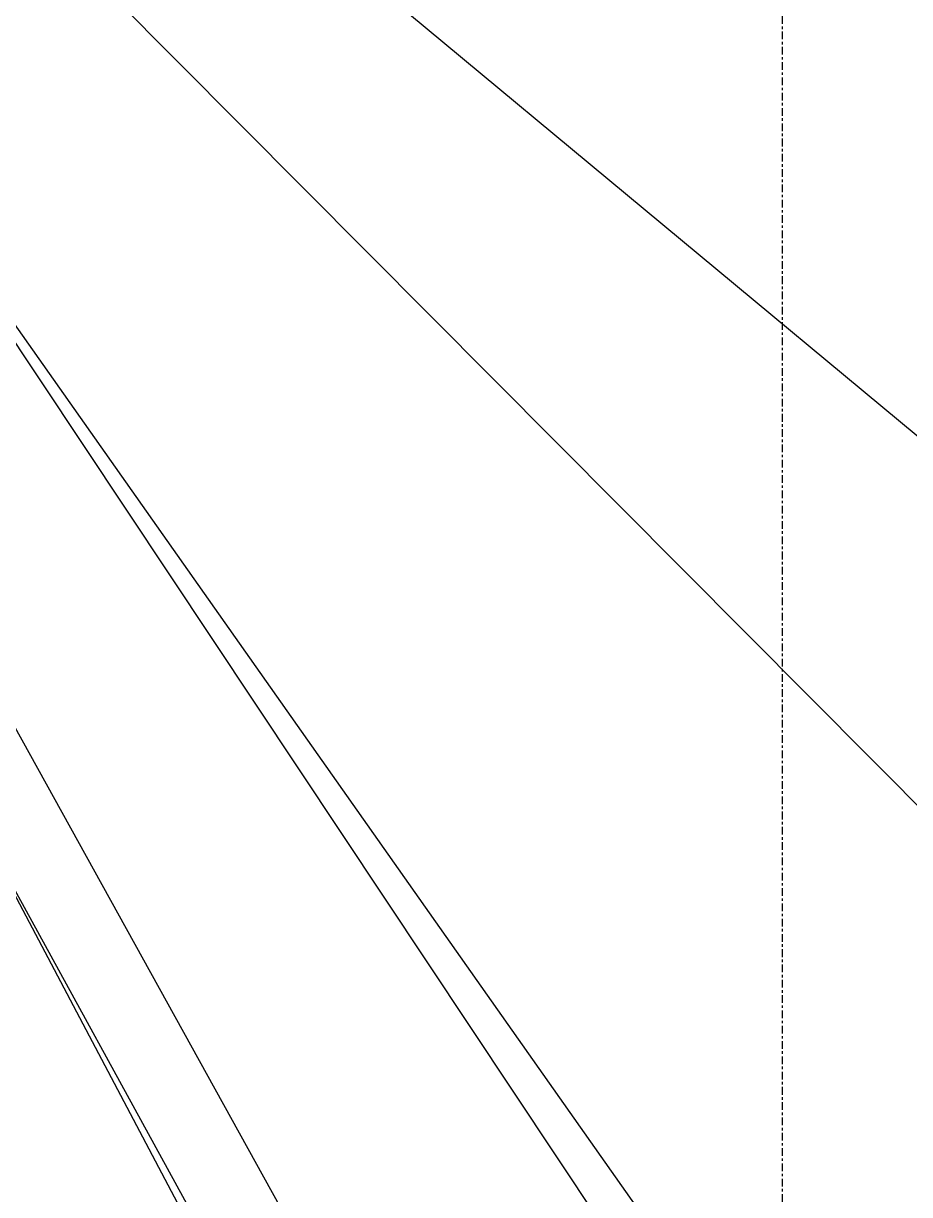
# Model space of a CAD drawing. Header units: millimetres. Extents: x -57554 to 16546, y 2142 to 98430.
# Drawn here: x -16140.3 to -15797.2, y 76388.2 to 76841.4 of the extents above; entities that cross this region are included whole.
import ezdxf

# ---------------------------------------------------------------- set-up
doc = ezdxf.new("R2010")
doc.units = ezdxf.units.MM
doc.linetypes.add('DXK_LINE_DOT3', pattern=[5.9187, 2.979, -0.9799, 0.9799, -0.9799])
doc.layers.add('S-Z2-A_TEXTUAL_ANNOTATION', color=7, linetype='Continuous')

msp = doc.modelspace()

# ---------------------------------------------------------------- linework, layer by layer
at = {"color": 1, "linetype": 'DXK_LINE_DOT3'}
msp.add_line((-15846.37, 71792.5), (-15846.37, 84292.5), dxfattribs=at)
at = {"layer": 'S-Z2-A_TEXTUAL_ANNOTATION'}
for p, q in [((-16527.19, 77229.45), (-15643.57, 75558.18)), ((-16510.5, 77231.01), (-15788.57, 75928.18)), ((-16499.61, 77229.45), (-15694.74, 76088.18)), ((-16482.93, 77231.01), (-15609.53, 76353.18)), ((-16455.35, 77231.01), (-15591.27, 76513.18)), ((-16535.52, 77220.42), (-15728.83, 75749.6)), ((-16478.9, 77221.79), (-15794.45, 76193.18))]:
    msp.add_line(p, q, dxfattribs=at)

doc.saveas('drawing.dxf')
